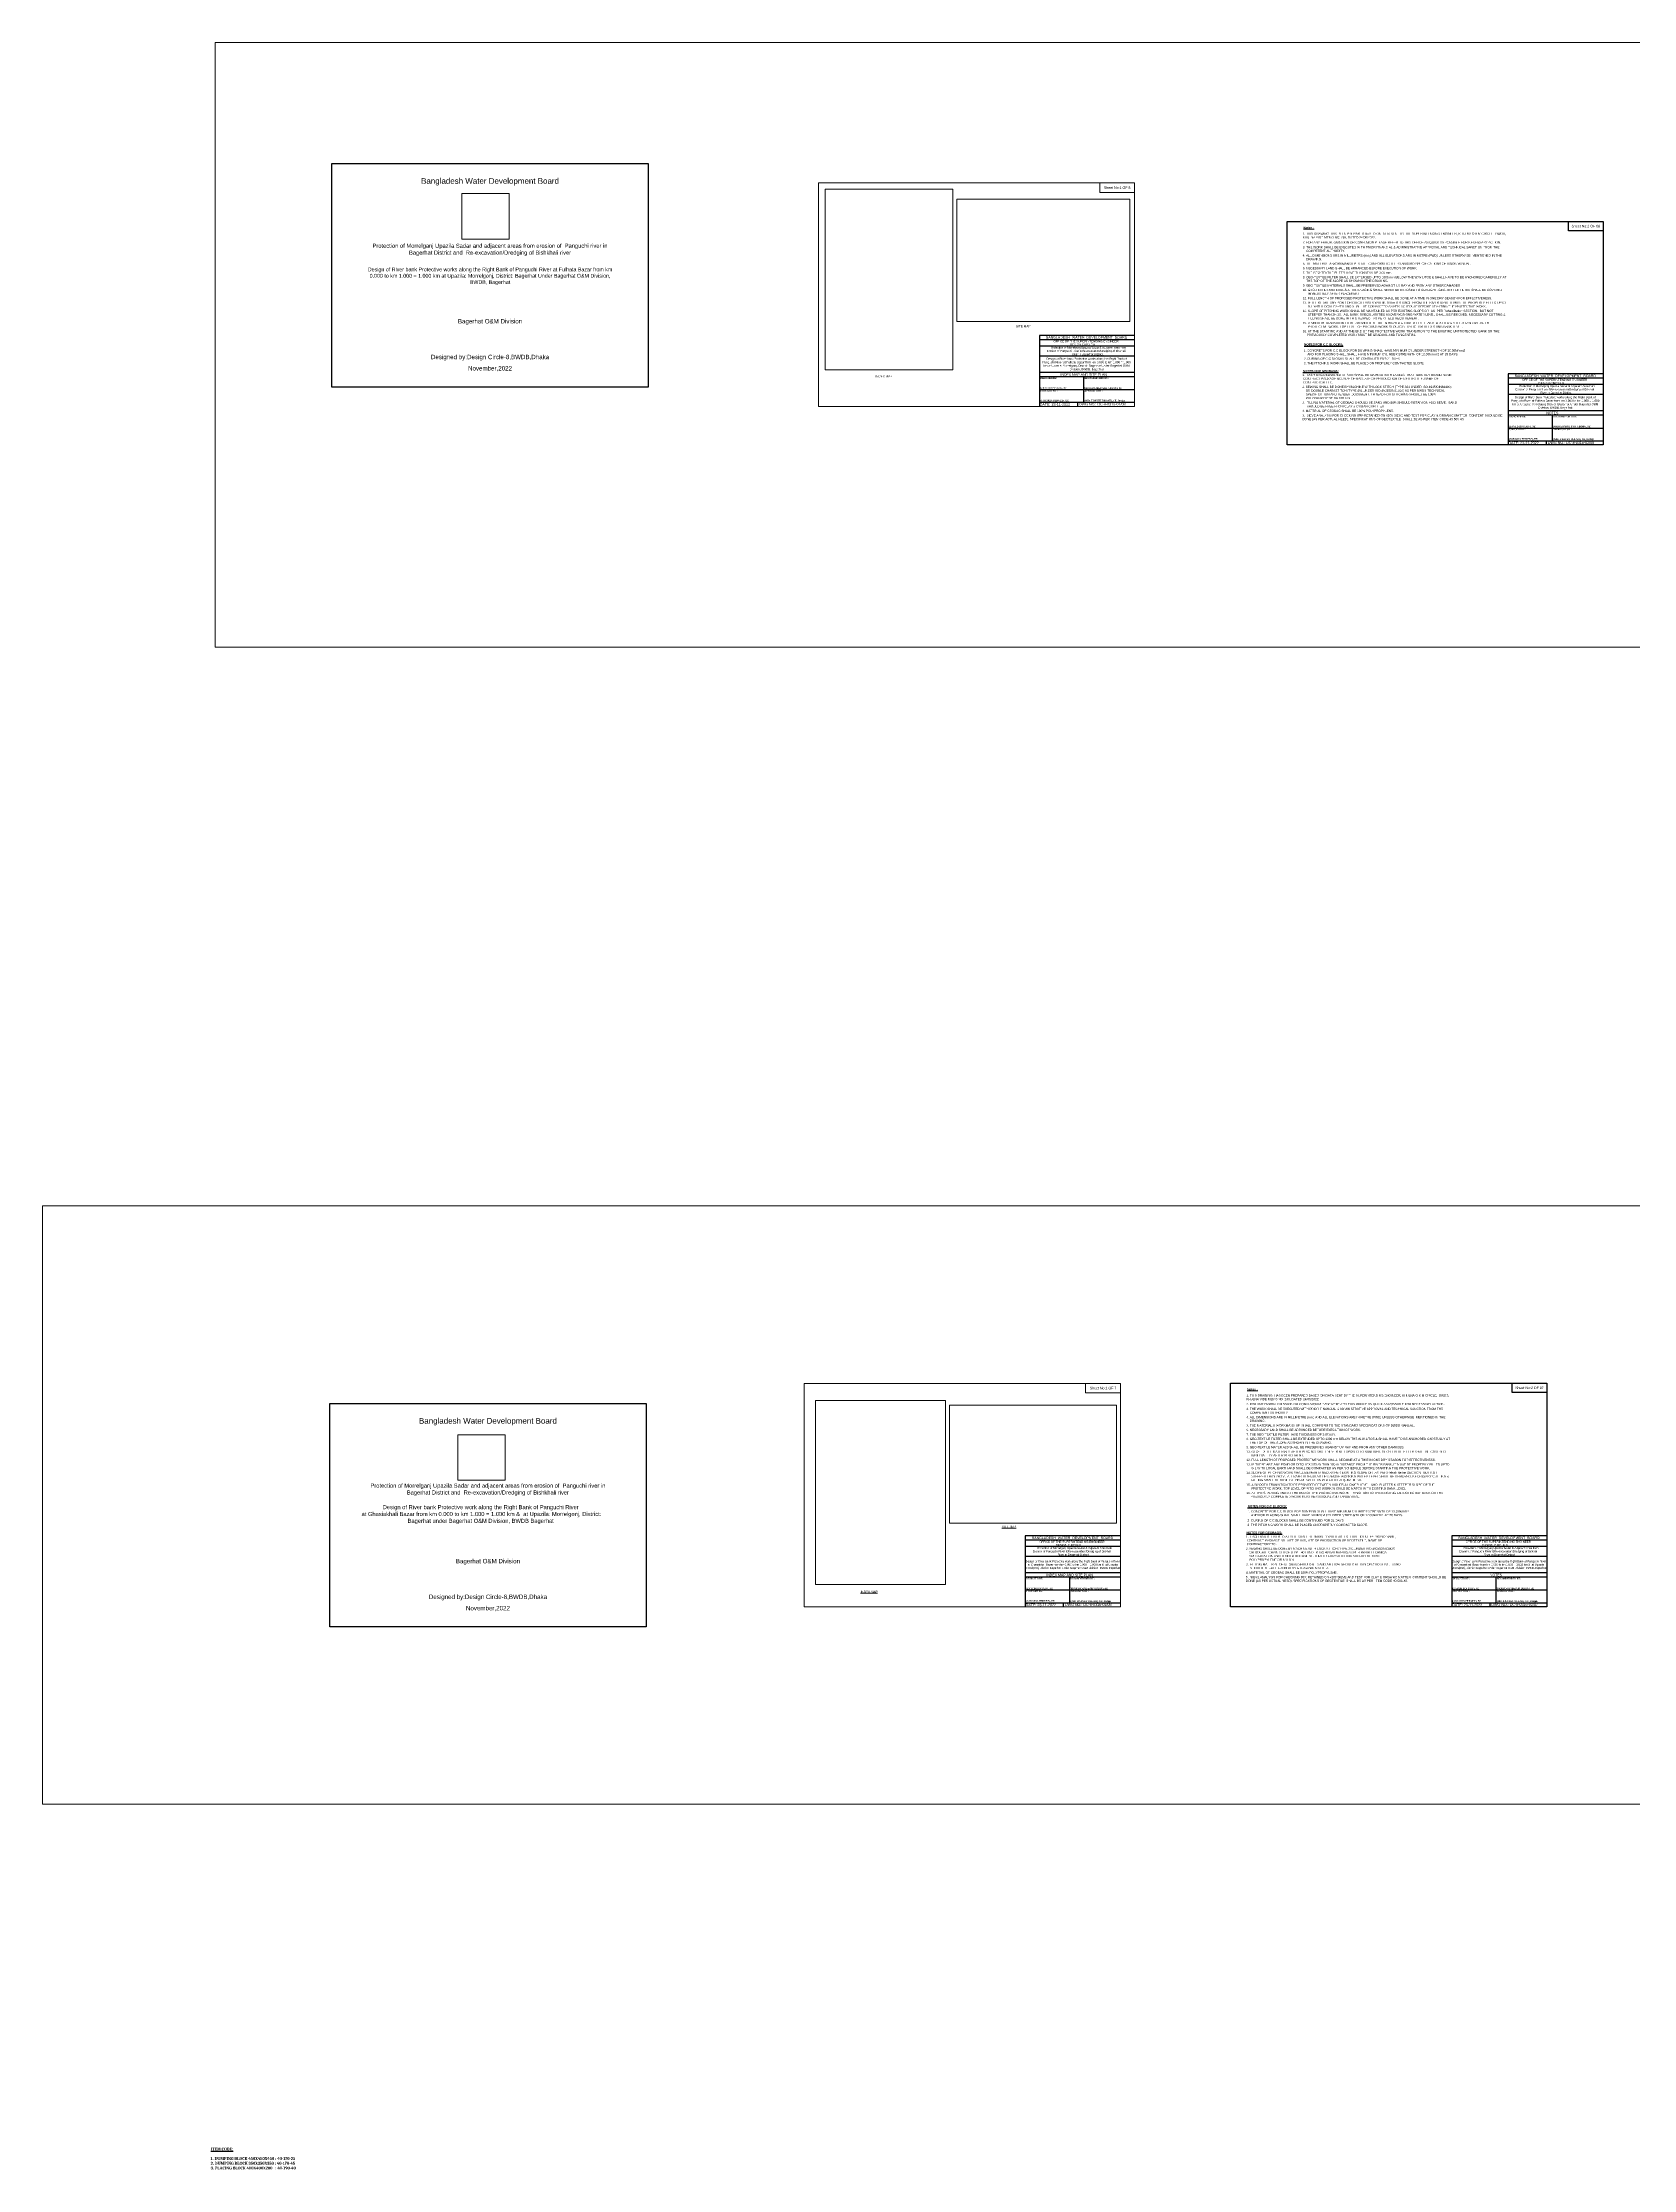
# Model space of a CAD drawing. Header units: inches. Extents: x 64995 to 402236, y -100918 to 204355.
# Drawn here: x 64995 to 115311, y -100918 to -33650 of the extents above; entities that cross this region are included whole.
import ezdxf
from ezdxf.enums import TextEntityAlignment as Align

# ---------------------------------------------------------------- set-up
doc = ezdxf.new("R2010")
doc.units = ezdxf.units.IN
doc.header["$LTSCALE"] = 7
doc.header["$MEASUREMENT"] = 0
doc.layers.add('Cross Section Labels', color=7, linetype='Continuous', lineweight=9)
doc.layers.add('LINE', color=7, linetype='Continuous')
doc.styles.add('Kazi_T_H', font='timesbd.ttf')
doc.styles.add('liza', font='times.ttf', dxfattribs={"height": 2})
doc.styles.get("Standard").update_dxf_attribs({"font": 'arial.ttf'})
picture_1 = doc.add_image_def('image1.jpg', size_in_pixel=(3507, 4960))
picture_2 = doc.add_image_def('image2.jpg', size_in_pixel=(4960, 3507))
picture_3 = doc.add_image_def('image3.png', size_in_pixel=(251, 242))
picture_4 = doc.add_image_def('image4.jpg', size_in_pixel=(3507, 4960))
picture_5 = doc.add_image_def('image5.jpg', size_in_pixel=(4960, 3507))

msp = doc.modelspace()

# ---------------------------------------------------------------- linework, layer by layer
for points in [[(74148.60061, -37475.50064), (84148.60061, -37475.50064), (84148.60061, -44546.50064), (74148.60061, -44546.50064)], [(104354.24964, -39306.44464), (114354.24964, -39306.44464), (114354.24964, -46377.44464), (104354.24964, -46377.44464)], [(113254.24964, -39306.44464), (114354.24964, -39306.44464), (114354.24964, -39606.44464), (113254.24964, -39606.44464)], [(102570.80368, -76047.98833), (112570.80368, -76047.98833), (112570.80368, -83118.98833), (102570.80368, -83118.98833)], [(111470.80368, -76047.98833), (112570.80368, -76047.98833), (112570.80368, -76347.98833), (111470.80368, -76347.98833)], [(74081.98872, -76688.12256), (84081.98872, -76688.12256), (84081.98872, -83759.12256), (74081.98872, -83759.12256)]]:
    msp.add_lwpolyline(points, close=True)
at = {"layer": 'Cross Section Labels'}
for p, q in [((99531.97325, -42914.48932), (99531.97325, -45160.97226)), ((114354.24964, -44130.96171), (114354.24964, -46377.44464)), ((96523.81839, -45160.97226), (99531.97325, -45160.97226)), ((111346.09478, -46377.44464), (114354.24964, -46377.44464)), ((99086.11317, -80880.75085), (99086.11317, -83127.23379)), ((112570.80368, -80880.75085), (112570.80368, -83127.23379)), ((96077.95831, -83127.23379), (99086.11317, -83127.23379)), ((109562.64882, -83127.23379), (112570.80368, -83127.23379))]:
    msp.add_line(p, q, dxfattribs=at)
for points in [[(70451.52724, -33650.04692), (214349.82732, -33650.04692), (214349.82732, -52770.61569), (70451.52724, -52770.61569)], [(89531.97325, -38089.97226), (99531.97325, -38089.97226), (99531.97325, -45160.97226), (89531.97325, -45160.97226)], [(98431.97325, -38089.97226), (99531.97325, -38089.97226), (99531.97325, -38389.97226), (98431.97325, -38389.97226)], [(64995.45127, -70446.34122), (198816.07613, -70446.34122), (198816.07613, -89368.45625), (64995.45127, -89368.45625)], [(89086.11317, -76056.23379), (99086.11317, -76056.23379), (99086.11317, -83127.23379), (89086.11317, -83127.23379)], [(97986.11317, -76056.23379), (99086.11317, -76056.23379), (99086.11317, -76356.23379), (97986.11317, -76356.23379)]]:
    msp.add_lwpolyline(points, close=True, dxfattribs=at)
at = {"layer": 'LINE', "color": 0, "linetype": 'ByBlock', "lineweight": -3, "ltscale": 0.5}
for p, q in [((99531.97325, -42914.48932), (96523.81839, -42914.48932)), ((96523.81839, -42914.48932), (96523.81839, -45160.97226)), ((99531.97325, -43052.18245), (96523.81839, -43052.18245)), ((99531.97325, -43253.89732), (96523.81839, -43253.89732)), ((99531.97325, -43564.77005), (96523.81839, -43564.77005)), ((99531.97325, -44084.41231), (96523.81839, -44084.41231)), ((99531.97325, -44220.76809), (96523.81839, -44220.76809)), ((97926.13438, -45029.24866), (97926.13438, -44220.76809)), ((114354.24964, -44130.96171), (111346.09478, -44130.96171)), ((111346.09478, -44130.96171), (111346.09478, -46377.44464)), ((114354.24964, -44268.65484), (111346.09478, -44268.65484)), ((96523.81839, -44625.00838), (99531.97325, -44625.00838)), ((96523.81839, -45029.24866), (99531.97325, -45029.24866)), ((97736.20813, -45160.97226), (97736.20813, -45029.24866)), ((114354.24964, -44470.36971), (111346.09478, -44470.36971)), ((114354.24964, -44781.24243), (111346.09478, -44781.24243)), ((114354.24964, -45300.8847), (111346.09478, -45300.8847)), ((114354.24964, -45437.24048), (111346.09478, -45437.24048)), ((112748.41077, -46245.72105), (112748.41077, -45437.24048)), ((111346.09478, -45841.48076), (114354.24964, -45841.48076)), ((111346.09478, -46245.72105), (114354.24964, -46245.72105)), ((112558.48452, -46377.44464), (112558.48452, -46245.72105)), ((99086.11317, -80880.75085), (96077.95831, -80880.75085)), ((96077.95831, -80880.75085), (96077.95831, -83127.23379)), ((99086.11317, -81018.44398), (96077.95831, -81018.44398)), ((99086.11317, -81220.15885), (96077.95831, -81220.15885)), ((112570.80368, -80880.75085), (109562.64882, -80880.75085)), ((109562.64882, -80880.75085), (109562.64882, -83127.23379)), ((112570.80368, -81018.44398), (109562.64882, -81018.44398)), ((112570.80368, -81220.15885), (109562.64882, -81220.15885)), ((99086.11317, -81531.03158), (96077.95831, -81531.03158)), ((99086.11317, -82050.67384), (96077.95831, -82050.67384)), ((112570.80368, -81531.03158), (109562.64882, -81531.03158)), ((112570.80368, -82050.67384), (109562.64882, -82050.67384)), ((99086.11317, -82187.02963), (96077.95831, -82187.02963)), ((96077.95831, -82591.26991), (99086.11317, -82591.26991)), ((97480.27431, -82995.51019), (97480.27431, -82187.02963)), ((112570.80368, -82187.02963), (109562.64882, -82187.02963)), ((109562.64882, -82591.26991), (112570.80368, -82591.26991)), ((110964.96481, -82995.51019), (110964.96481, -82187.02963)), ((96077.95831, -82995.51019), (99086.11317, -82995.51019)), ((97290.34805, -83127.23379), (97290.34805, -82995.51019)), ((109562.64882, -82995.51019), (112570.80368, -82995.51019)), ((110775.03856, -83127.23379), (110775.03856, -82995.51019))]:
    msp.add_line(p, q, dxfattribs=at)

# ---------------------------------------------------------------- texts
at = {"attachment_point": 5}
for s, insert, char_height in [('Bangladesh Water Development Board', (79148.60061, -38055.50064), 180), ('Sheet No:2 OF 08', (113804.24964, -39456.44464), 80), ('Designed by:Design Circle-8,BWDB,Dhaka', (79148.60061, -43615.50064), 140), ('November,2022', (79148.60061, -43965.50064), 140), ('Sheet No:2 OF 07', (112020.80368, -76197.98833), 80), ('Bangladesh Water Development Board', (79081.98872, -77268.12256), 180), ('Designed by:Design Circle-8,BWDB,Dhaka', (79081.98872, -82828.12256), 140), ('November,2022', (79081.98872, -83178.12256), 140)]:
    msp.add_mtext(s, dxfattribs=dict(at, insert=insert, char_height=char_height))
for s, insert, char_height, width, attachment_point in [('1. THIS DRAWING  HAS BEEN PREPARED BASED ON DATA SENT BY THE SUPERINTENDING ENGINEER, KHULNA O & M CIRCLE,  BWDB, KHULNA VIDE MEMO NO: 293, DATED-24/08/2022.', (104850.87798, -39660.3245), 70, 6500, 1), ('Protection of Morrelganj Upazila Sadar and adjacent areas from erosion of  Panguchi river in Bagerhat District and  Re-excavation/Dredging of Bishkhali river', (79148.60061, -40205.50064), 130, 8000, 5), ('4. ALL DIMENSIONS ARE IN MILLIMETRE (mm) AND ALL ELEVATIONS ARE IN METRE (PWD) UNLESS OTHERWISE  MENTIONED IN THE \\P    DRAWING.', (104850.87798, -40348.75333), 70, 6500, 1), ('3. THE WORK SHALL BE EXECUTED WITH PRIOR FINANCIAL & ADMINISTRATIVE APPROVAL AND TECHNICAL SANCTION FROM THE \\P    COMPETENT AUTHORITY. ', (104850.87798, -40088.40999), 70, 6500, 1), ('2. FOR ANY ERROR, OMISSION OR CONFUSION PLEASE REFER TO THIS OFFICE AS QUICK AS POSSIBLE FOR NECESSARY ACTION.', (104850.87798, -39933.32131), 70, 6500, 1), ('Design of River bank Protective works along the Right Bank of Panguchi River at Fulhata Bazar from km 0.000 to km 1.000 = 1.000 km at Upazila: Morrelgonj, District: Bagerhat Under Bagerhat O&M Division, BWDB, Bagerhat ', (79148.60061, -40765.50064), 120, 8000, 2), ('5. THE MATERIAL & WORKMANSHIP  SHALL CONFORM TO THE STANDARD SPECIFICATIONS OF BWDB MANUAL.', (104850.87798, -40609.04892), 70, 6500, 1), ('8. GEO-TEXTILE FILTER SHALL BE EXTENDED UPTO 1000 mm BELOW THE W.W.L/TOE & SHALL HAVE TO BE ANCHORED CAREFULLY AT \\P    THE TOP OF THE SLOPE AS SHOWN IN THE DRAWING.', (104850.87798, -41036.832), 70, 6500, 1), ('6. NECESSARY LAND SHALL BE ARRANGED BEFORE EXECUTION OF WORK.', (104850.87798, -40751.91386), 70, 6500, 1), ('7. THE GEO-TEXTILE FILTER HAVE THICKNESS OF 3.00 mm.', (104850.87798, -40894.34905), 70, 6500, 1), ('9. GEO-TEXTILE MATERIALS SHALL BE PRESERVED AGAINST UV RAY AND FROM ANY OTHER DAMAGES.', (104850.87798, -41297.17534), 70, 6500, 1), ('10. GEO-TEXTILE MATERIALS AFTER PLACING SHALL NEVER BE EXPOSED TO SUNLIGHT. GEO-TEXTILE FILTER SHALL BE COVERED \\P      IMMEDIATELY AFTER PLACEMENT. ', (104850.87798, -41439.61054), 70, 6500, 1), ('12. FULL LENGTH OF PROPOSED PROTECTIVE WORK SHALL BE DONE AT A TIME IN ONE DRY SEASON FOR EFFECTIVENESS.', (104850.87798, -41699.90613), 70, 6500, 1), ('13. IF THERE ARE ANY POND OR DITCH EXISTS WITHIN 100 m DISTANCE FROM THE RIVER BANK, IT MUST BE PROPERLY FILLED UPTO \\P      G.L WITH LOCAL EARTH AND SHALL BE COMPACTED AS PER SCHEDULE BEFORE STARTING THE PROTECTIVE WORK.', (104850.87798, -41842.34132), 70, 6500, 1), ('14. SLOPE OF PITCHING WORK SHALL BE MAINTAINED AS PER EXISTING SLOPE OR  AS  PER Rehabilitation SECTION,  BUT NOT \\P      STEEPER THAN 2H:1V.  ALL BANK IRREGULARITIES ABOVE WORKING WATER LEVEL SHALL BE REMOVED. NECESSARY CUTTING & \\P      FILLING SHALL BE DONE IN THIS RESPECT AS PER FIELD REQUIREMENT. ', (104850.87798, -42102.68466), 70, 6500, 1), ('Bagerhat O&M Division', (79148.60061, -42485.50064), 140, 8000, 5), ('15. A SMOOTH TRANSITION TO BE PROVIDED BETWEEN HIGHER & LOWER LEVEL  AND  FLATTER & STEEPER SLOPE OF THE \\P      PROTECTIVE WORK. TOP LEVEL OF PITCHING WORK SHOULD BE MATCH WITH EXISTING BANK LEVEL. ', (104850.87798, -42485.1858), 70, 6500, 1), ('16. AT THE STARTING AND AT THE END OF THE PROTECTIVE WORK TRANSITION TO THE EXISTING UNPROTECTED  BANK OR THE \\P     PREVIOUSLY COMPLETED WORK MUST BE GRADUAL AND TANGENTIAL.', (104850.87798, -42745.52914), 70, 6500, 1), ('Design of River bank Protective works along the Right Bank of Panguchi River at Fulhata Bazar from km 0.000 to km 1.000 = 1.000 km at Upazila: Morrelgonj, District: Bagerhat Under Bagerhat O&M Division, BWDB, Bagerhat ', (98016.803, -43825.16572), 66.11891648, 2818.8805696, 5), ('2. CURING OF C.C BLOCKS SHALL BE CONTINUED FOR 21 DAYS', (104887.86426, -43614.43048), 70, 6500, 1), ('{\\fArial|b1|i0|c0|p34;\\LNOTES FOR C.C BLOCKS:  }  ', (104893.09466, -43164.67837), 70, 6500, 1), ('1. CONCRETE FOR C.C BLOCK FOR DUMPING SHALL HAVE MINIMUM CYLINDER STRENGTH OF 10.50N/mm2 ^J    AND FOR PLACING SHALL SHALL HAVE MINIMUM CYLINDER STRENGTH OF 12.00N/mm2 AT 28 DAYS. ', (104887.86426, -43354.13489), 70, 6500, 1), ('1.  EACH BAG DELIVERED AT SITE SHALL BE MARKED WITH LABELS  THAT  IDENTIFY BRAND NAME,^J CONTRACT PACKAGE NO, SIZE OF BAG, ATE OF PRODUCTION OF GEOTEXTILE, NAME OF ^J CONTRACTOR ETC. ', (104837.4795, -44128.43838), 70, 6500, 1), ('{\\fArial|b1|i0|c0|p34;\\LNOTES FOR GEOBAGS:  }  ', (104855.81271, -44002.92528), 70, 6500, 1), ('3. THE PITCHING WORK SHALL BE PLACED ON PROPERLY COMPACTED SLOPE.^J', (104887.86426, -43756.86568), 70, 6500, 1), ('3.  FILLING MATERIAL OF GEOBAG SHOULD BE SAND AND 80% SHOULD RETAIN ON #100 SEIVE.  SAND ^J     SHOULD BE FREE FROM CLAY & ORGANIC MATTER.', (104837.4795, -45002.80172), 70, 6500, 1), ('2. SEWING SHALL BE DONE BY MACHINE WITH LOCK STITCH (TYPE 301 UNDER ISO 4915/DIN61400) ^J    OR DOUBLE CHAIN STITCH (TYPE 401 UNDER ISO 4915/DIN61400) AS PER BWDB TECHNICAL ^J    SPECIFICATION AND TENDER DOCUMENT. THREAD FOR STITCHING SHOULD BE 100%^J    POLYPROPYLENE OR NYLON. ', (104837.4795, -44506.6421), 70, 6500, 1), ('Design of River bank Protective works along the Right Bank of Panguchi River at Fulhata Bazar from km 0.000 to km 1.000 = 1.000 km at Upazila: Morrelgonj, District: Bagerhat Under Bagerhat O&M Division, BWDB, Bagerhat ', (112839.07939, -45041.63811), 66.11891648, 2818.8805696, 5), ('4. MATERIAL OF GEOBAG SHALL BE 100% POLYPROPYLENE. ', (104837.4795, -45263.5748), 70, 6500, 1), ('5.  SIEVE ANALYSIS FOR CHECKING 80% RETAINED ON #100 SIEVE AND TEST FOR CLAY & ORGANIC MATTER  CONTENT SHOULD BE DONE (AS PER ACTUAL NEED). SPECIFICATIONS OF GEOTEXTILE  SHALL BE AS PER  ITEM CODE 40-500-40.^J', (104837.4795, -45407.39472), 70, 6500, 1), ('2. FOR ANY ERROR, OMISSION OR CONFUSION PLEASE REFER TO THIS OFFICE AS QUICK AS POSSIBLE FOR NECESSARY ACTION.', (103067.43202, -76674.865), 70, 6500, 1), ('1. THIS DRAWING  HAS BEEN PREPARED BASED ON DATA SENT BY THE SUPERINTENDING ENGINEER, KHULNA O & M CIRCLE,  BWDB, KHULNA VIDE MEMO NO: 293, DATED-24/08/2022.', (103067.43202, -76401.86818), 70, 6500, 1), ('4. ALL DIMENSIONS ARE IN MILLIMETRE (mm) AND ALL ELEVATIONS ARE IN METRE (PWD) UNLESS OTHERWISE  MENTIONED IN THE \\P    DRAWING.', (103067.43202, -77090.29702), 70, 6500, 1), ('3. THE WORK SHALL BE EXECUTED WITH PRIOR FINANCIAL & ADMINISTRATIVE APPROVAL AND TECHNICAL SANCTION FROM THE \\P    COMPETENT AUTHORITY. ', (103067.43202, -76829.95368), 70, 6500, 1), ('5. THE MATERIAL & WORKMANSHIP  SHALL CONFORM TO THE STANDARD SPECIFICATIONS OF BWDB MANUAL.', (103067.43202, -77350.5926), 70, 6500, 1), ('8. GEO-TEXTILE FILTER SHALL BE EXTENDED UPTO 1000 mm BELOW THE W.W.L/TOE & SHALL HAVE TO BE ANCHORED CAREFULLY AT \\P    THE TOP OF THE SLOPE AS SHOWN IN THE DRAWING.', (103067.43202, -77778.37569), 70, 6500, 1), ('6. NECESSARY LAND SHALL BE ARRANGED BEFORE EXECUTION OF WORK.', (103067.43202, -77493.45754), 70, 6500, 1), ('7. THE GEO-TEXTILE FILTER HAVE THICKNESS OF 3.00 mm.', (103067.43202, -77635.89274), 70, 6500, 1), ('9. GEO-TEXTILE MATERIALS SHALL BE PRESERVED AGAINST UV RAY AND FROM ANY OTHER DAMAGES.', (103067.43202, -78038.71903), 70, 6500, 1), ('10. GEO-TEXTILE MATERIALS AFTER PLACING SHALL NEVER BE EXPOSED TO SUNLIGHT. GEO-TEXTILE FILTER SHALL BE COVERED \\P      IMMEDIATELY AFTER PLACEMENT. ', (103067.43202, -78181.15422), 70, 6500, 1), ('12. FULL LENGTH OF PROPOSED PROTECTIVE WORK SHALL BE DONE AT A TIME IN ONE DRY SEASON FOR EFFECTIVENESS.', (103067.43202, -78441.44981), 70, 6500, 1), ('13. IF THERE ARE ANY POND OR DITCH EXISTS WITHIN 100 m DISTANCE FROM THE RIVER BANK, IT MUST BE PROPERLY FILLED UPTO \\P      G.L WITH LOCAL EARTH AND SHALL BE COMPACTED AS PER SCHEDULE BEFORE STARTING THE PROTECTIVE WORK.', (103067.43202, -78583.88501), 70, 6500, 1), ('Protection of Morrelganj Upazila Sadar and adjacent areas from erosion of  Panguchi river in Bagerhat District and  Re-excavation/Dredging of Bishkhali river', (79081.98872, -79418.12256), 130, 8000, 5), ('14. SLOPE OF PITCHING WORK SHALL BE MAINTAINED AS PER EXISTING SLOPE OR  AS  PER Rehabilitation SECTION,  BUT NOT \\P      STEEPER THAN 2H:1V.  ALL BANK IRREGULARITIES ABOVE WORKING WATER LEVEL SHALL BE REMOVED. NECESSARY CUTTING & \\P      FILLING SHALL BE DONE IN THIS RESPECT AS PER FIELD REQUIREMENT. ', (103067.43202, -78844.22835), 70, 6500, 1), ('15. A SMOOTH TRANSITION TO BE PROVIDED BETWEEN HIGHER & LOWER LEVEL  AND  FLATTER & STEEPER SLOPE OF THE \\P      PROTECTIVE WORK. TOP LEVEL OF PITCHING WORK SHOULD BE MATCH WITH EXISTING BANK LEVEL. ', (103067.43202, -79226.72949), 70, 6500, 1), ('Design of River bank Protective work along the Right Bank of Panguchi River^J at Ghasiakhali Bazar from km 0.000 to km 1.000 = 1.000 km &  at Upazila: Morrelgonj, District: Bagerhat under Bagerhat O&M Division, BWDB Bagerhat', (78852.86124, -80206.86235), 130, 8000, 5), ('16. AT THE STARTING AND AT THE END OF THE PROTECTIVE WORK TRANSITION TO THE EXISTING UNPROTECTED  BANK OR THE \\P     PREVIOUSLY COMPLETED WORK MUST BE GRADUAL AND TANGENTIAL.', (103067.43202, -79487.07282), 70, 6500, 1), ('{\\fArial|b1|i0|c0|p34;\\LNOTES FOR C.C BLOCKS:  }  ', (103109.6487, -79906.22206), 70, 6500, 1), ('3. THE PITCHING WORK SHALL BE PLACED ON PROPERLY COMPACTED SLOPE.^J', (103104.4183, -80498.40937), 70, 6500, 1), ('2. CURING OF C.C BLOCKS SHALL BE CONTINUED FOR 21 DAYS', (103104.4183, -80355.97417), 70, 6500, 1), ('1. CONCRETE FOR C.C BLOCK FOR DUMPING SHALL HAVE MINIMUM CYLINDER STRENGTH OF 10.50N/mm2 ^J    AND FOR PLACING SHALL SHALL HAVE MINIMUM CYLINDER STRENGTH OF 12.00N/mm2  AT 28 DAYS. ', (103112.57536, -80069.59893), 70, 6500, 1), ('2. SEWING SHALL BE DONE BY MACHINE WITH LOCK STITCH (TYPE 301 UNDER ISO 4915/DIN61400) ^J    OR DOUBLE CHAIN STITCH (TYPE 401 UNDER ISO 4915/DIN61400) AS PER BWDB TECHNICAL ^J    SPECIFICATION AND TENDER DOCUMENT. THREAD FOR STITCHING SHOULD BE 100%^J    POLYPROPYLENE OR NYLON. ', (103054.03354, -81248.18579), 70, 6500, 1), ('1.  EACH BAG DELIVERED AT SITE SHALL BE MARKED WITH LABELS  THAT  IDENTIFY BRAND NAME,^J CONTRACT PACKAGE NO, SIZE OF BAG, ATE OF PRODUCTION OF GEOTEXTILE, NAME OF ^J CONTRACTOR ETC. ', (103054.03354, -80869.98206), 70, 6500, 1), ('{\\fArial|b1|i0|c0|p34;\\LNOTES FOR GEOBAGS:  }  ', (103072.36675, -80744.46896), 70, 6500, 1), ('Bagerhat O&M Division', (79081.98872, -81698.12256), 140, 8000, 5), ('Design of River bank Protective work along the Right Bank of Panguchi River^J at Ghasiakhali Bazar from km 0.000 to km 1.000 = 1.000 km &  at Upazila: Morrelgonj, District: Bagerhat under Bagerhat O&M Division, BWDB Bagerhat', (97575.82206, -81797.79766), 62.34004938, 3023.1674687, 5), ('4. MATERIAL OF GEOBAG SHALL BE 100% POLYPROPYLENE. ', (103054.03354, -82005.11849), 70, 6500, 1), ('3.  FILLING MATERIAL OF GEOBAG SHOULD BE SAND AND 80% SHOULD RETAIN ON #100 SEIVE.  SAND ^J     SHOULD BE FREE FROM CLAY & ORGANIC MATTER.', (103054.03354, -81744.34541), 70, 6500, 1), ('Design of River bank Protective work along the Right Bank of Panguchi River^J at Ghasiakhali Bazar from km 0.000 to km 1.000 = 1.000 km &  at Upazila: Morrelgonj, District: Bagerhat under Bagerhat O&M Division, BWDB Bagerhat', (111060.51256, -81797.79766), 62.34004938, 3023.1674687, 5), ('5.  SIEVE ANALYSIS FOR CHECKING 80% RETAINED ON #100 SIEVE AND TEST FOR CLAY & ORGANIC MATTER  CONTENT SHOULD BE DONE (AS PER ACTUAL NEED). SPECIFICATIONS OF GEOTEXTILE  SHALL BE AS PER  ITEM CODE 40-500-40.^J', (103054.03354, -82148.93841), 70, 6500, 1)]:
    msp.add_mtext(s, dxfattribs=dict(insert=insert, char_height=char_height, width=width, attachment_point=attachment_point))
at = {"color": 0, "linetype": 'Continuous', "lineweight": -3, "insert": (70313.86178, -100226.59178), "char_height": 59.4, "width": 30646.2682681, "attachment_point": 1, "style": 'liza'}
msp.add_mtext('{\\fCambria|b1|i0|c0|p18;\\H1.515x;\\LITEM CODE:\\P\\P\\l1. DUMPING BLOCK 450X450X450 : 40-170-25\\L\\P\\l2. DUMPING BLOCK 350X350X350 : 40-170-45\\L\\P\\l3. PLACING BLOCK 400X400X200   : 40-190-40}', dxfattribs=at)
at = {"layer": 'Cross Section Labels', "char_height": 80, "attachment_point": 5}
for s, insert in [('Sheet No:1 OF 8', (98981.97325, -38239.97226)), ('Sheet No:1 OF 7', (98536.11317, -76206.23379))]:
    msp.add_mtext(s, dxfattribs=dict(at, insert=insert))
at = {"layer": 'Cross Section Labels', "char_height": 70}
for s, insert, width, attachment_point in [('{\\fArial|b1|i0|c0|p34;\\L Notes :}', (104851.51143, -39470.81487), 6500, 1), (' SITE MAP', (95996.95234, -42623.42408), 2800, 5), ('INDEX MAP', (91602.41148, -44206.15914), 2800, 5), ('{\\fArial|b1|i0|c0|p34;\\L Notes :}', (103068.06547, -76212.35855), 6500, 1), ('{\\L SITE MAP}', (95551.09227, -80589.68561), 2800, 5), ('{\\LINDEX MAP}', (91137.18504, -82647.02617), 2800, 5)]:
    msp.add_mtext(s, dxfattribs=dict(at, insert=insert, width=width, attachment_point=attachment_point))
at = {"layer": 'LINE', "color": 0, "linetype": 'ByBlock', "lineweight": -3, "ltscale": 0.5}
for s, height, p in [('BANGLADESH  WATER  DEVELOPMENT  BOARD', 79.1666013, (98016.75574, -43015.69464)), ('OFFICE OF THE SUPERINTENDING ENGINEER', 66.0300507, (97996.374, -43133.54259)), ('DESIGN CIRCLE-8', 66.0300507, (97887.45322, -43237.84222)), ('BANGLADESH  WATER  DEVELOPMENT  BOARD', 79.1666013, (112839.03213, -44232.16702)), ('OFFICE OF THE SUPERINTENDING ENGINEER', 66.0300507, (112818.65039, -44350.01497)), ('DESIGN CIRCLE-8', 66.0300507, (112709.72961, -44454.3146)), ('BANGLADESH  WATER  DEVELOPMENT  BOARD', 79.1666013, (97570.89566, -80981.95617)), ('OFFICE OF THE SUPERINTENDING ENGINEER', 66.0300507, (97550.51393, -81099.80412)), ('DESIGN CIRCLE-8', 66.0300507, (97441.59315, -81204.10375)), ('BANGLADESH  WATER  DEVELOPMENT  BOARD', 79.1666013, (111055.58617, -80981.95617)), ('OFFICE OF THE SUPERINTENDING ENGINEER', 66.0300507, (111035.20443, -81099.80412)), ('DESIGN CIRCLE-8', 66.0300507, (110926.28366, -81204.10375))]:
    msp.add_text(s, height=height, dxfattribs=at).set_placement(p, align=Align.CENTER)
at = {"layer": 'LINE', "color": 0, "linetype": 'ByBlock', "lineweight": -3, "ltscale": 0.5, "style": 'Kazi_T_H'}
for s, p in [('DESIGNED BY:', (96555.08429, -44288.68046)), ('RECOMMENDED BY:', (97950.3888, -44288.68046)), ('CHECKED BY :', (96555.08429, -44692.92074)), ('APPROVED BY :', (97950.3888, -44692.92074)), ('DESIGNED BY:', (111377.36068, -45505.15285)), ('RECOMMENDED BY:', (112772.66519, -45505.15285)), ('CHECKED BY :', (111377.36068, -45909.39313)), ('APPROVED BY :', (112772.66519, -45909.39313)), ('DESIGNED BY:', (96109.22421, -82254.94199)), ('CHECKED BY :', (96109.22421, -82659.18228)), ('APPROVED BY :', (97504.52872, -82659.18228)), ('RECOMMENDED BY:', (97504.52872, -82254.94199)), ('DESIGNED BY:', (109593.91472, -82254.94199)), ('CHECKED BY :', (109593.91472, -82659.18228)), ('APPROVED BY :', (110989.21923, -82659.18228)), ('RECOMMENDED BY:', (110989.21923, -82254.94199))]:
    msp.add_text(s, height=48.508834, dxfattribs=at).set_placement(p)
at = {"layer": 'LINE', "lineweight": 50, "ltscale": 0.5}
for s, height, p in [('INDEX MAP AND SITE PLAN', 79.2360609, (97922.63293, -44190.20926)), ('NOTES', 79.236061, (112744.90933, -45406.68164)), ('INDEX MAP AND SITE PLAN', 79.2360609, (97476.77286, -82156.47079)), ('NOTES', 79.236061, (110961.46337, -82156.47079))]:
    msp.add_text(s, height=height, dxfattribs=at).set_placement(p, align=Align.CENTER)
at = {"layer": 'LINE', "color": 0, "linetype": 'ByBlock', "lineweight": -3, "ltscale": 0.5}
for s, p in [('DATE: 23-11-2022', (96534.28462, -45136.5151)), ('DWG NO.: DC-8-0315-01/08', (97778.65984, -45128.04136)), ('DATE: 23-11-2022', (111356.56101, -46352.98748)), ('DWG NO.: DC-8-0315-02/08', (112600.93623, -46344.51374)), ('DATE: 23-11-2022', (96088.42454, -83102.77663)), ('DWG NO.: DC-8-0316-01/08', (97332.79976, -83094.30289)), ('DATE: 23-11-2022', (109573.11505, -83102.77663)), ('DWG NO.: DC-8-0316-02/07', (110817.49027, -83094.30289))]:
    msp.add_text(s, height=82.3272478, dxfattribs=at).set_placement(p)
at = {"layer": 'LINE', "lineweight": 50, "ltscale": 0.5, "style": 'Kazi_T_H'}
for s, p in [('(ZAYED BIN SAIF), AE', (96546.14333, -44602.0905)), ('(JAKARIA PERVEZ), EE', (96547.36615, -44995.50455)), ('(MOHAMMAD SAIF UDDIN), SE ', (97936.88181, -44602.37722)), ('(MD. ENAYET ULLAH), CE, Design ', (97953.8523, -45001.99478)), ('(ZAYED BIN SAIF), AE', (111368.41972, -45818.56288)), ('(JAKARIA PERVEZ), EE', (111369.64254, -46211.97694)), ('(MOHAMMAD SAIF UDDIN), SE ', (112759.1582, -45818.8496)), ('(MD. ENAYET ULLAH), CE, Design ', (112776.12869, -46218.46716)), ('(ZAYED BIN SAIF), AE', (96100.28325, -82568.35203)), ('(MOHAMMAD SAIF UDDIN), SE ', (97491.02173, -82568.63875)), ('(ZAYED BIN SAIF), AE', (109584.97376, -82568.35203)), ('(MOHAMMAD SAIF UDDIN), SE ', (110975.71224, -82568.63875)), ('(JAKARIA PERVEZ), EE', (96101.50608, -82961.76608)), ('(MD. ENAYET ULLAH), CE, Design ', (97507.99222, -82968.25631)), ('(JAKARIA PERVEZ), EE', (109586.19659, -82961.76608)), ('(MD. ENAYET ULLAH), CE, Design ', (110992.68273, -82968.25631))]:
    msp.add_text(s, height=52.097624, dxfattribs=at).set_placement(p)
at = {"layer": 'LINE', "color": 0, "linetype": 'ByBlock', "lineweight": -3, "ltscale": 0.5, "char_height": 63.3888487, "width": 3260.3206265, "attachment_point": 1}
for insert in [(96437.96247, -43265.47249), (111260.23886, -44481.94487), (95992.1024, -81231.73402), (109476.7929, -81231.73402)]:
    msp.add_mtext('                  {\\C7;Protection of Morrelgonj Upazila Sadar & Adjacent Area from \\P             Erosion of Panguchi River &Re-excavation/Dredging of Biskhali\\P                                             River in Bagerhat District.}', dxfattribs=dict(at, insert=insert))

# ---------------------------------------------------------------- pictures from other files: only their frames are drawn
at = {"layer": 'Cross Section Labels'}
image = msp.add_image(picture_1, insert=(89747.45882, -43998.60647), size_in_units=(4038.24157, 5711.3425), dxfattribs=at)
image.dxf.flags = 7
image = msp.add_image(picture_3, insert=(78255.46619, -39864.14116), size_in_units=(1496.87817, 1443.20525), dxfattribs=at)
image.dxf.flags = 7
image = msp.add_image(picture_2, insert=(93911.68437, -42472.12136), size_in_units=(5473.66642, 3870.19116), dxfattribs=at)
image.dxf.flags = 7
image = msp.add_image(picture_4, insert=(89442.71124, -82413.50327), size_in_units=(4112.6234, 5816.54179), dxfattribs=at)
image.dxf.flags = 7
image = msp.add_image(picture_5, insert=(93682.70403, -80481.34333), size_in_units=(5281.90584, 3734.6056), dxfattribs=at)
image.dxf.flags = 7
image = msp.add_image(picture_3, insert=(78131.76473, -79122.15784), size_in_units=(1496.87817, 1443.20525), dxfattribs=at)
image.dxf.flags = 7

doc.saveas('drawing.dxf')
